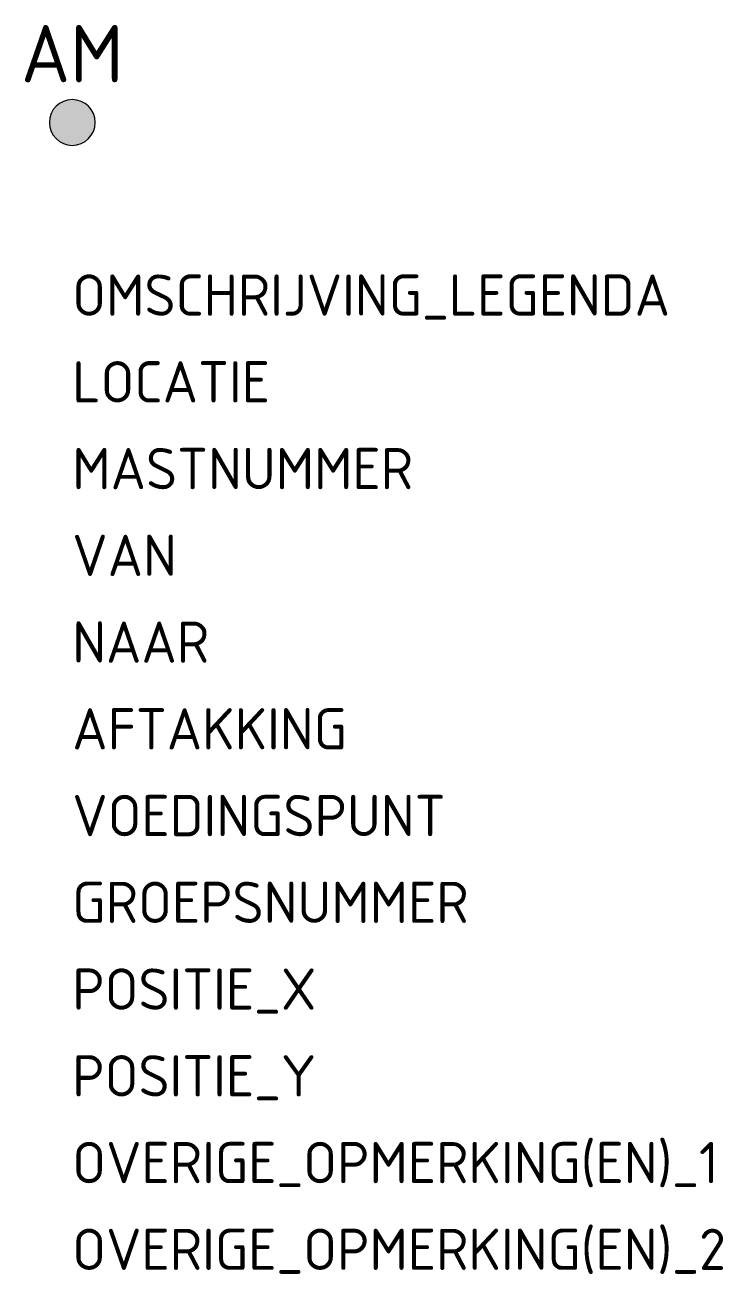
# Model space of a CAD drawing. Extents: x -2.1 to 28.4, y -50.2 to 4.3.
import ezdxf
from ezdxf.enums import TextEntityAlignment as Align

# ---------------------------------------------------------------- set-up
doc = ezdxf.new("R2010")
doc.units = 0
doc.styles.add('NLCS-ISO', font='NLCS-ISO.ttf')

msp = doc.modelspace()

# ---------------------------------------------------------------- hatches: boundary and pattern name
h = msp.add_hatch(color=256)
h.dxf.hatch_style = 1
edge = h.paths.add_edge_path()
edge.add_arc((0, 0), 1, 180, 360)
edge.add_arc((0, 0), 1, 0, 180)

# ---------------------------------------------------------------- linework, layer by layer
at = {"flags": 128}
msp.add_lwpolyline([(-1, 0, 1), (1, 0, 1)], format="xyb", close=True, dxfattribs=at)

# ---------------------------------------------------------------- texts
at = {"style": 'NLCS-ISO'}
msp.add_attdef('AM', text='AFTAKMOF', height=2.5, dxfattribs=at).set_placement((0, 3), align=Align.MIDDLE)
at = {"style": 'NLCS-ISO', "flags": 1}
for tag, p, s in [('OMSCHRIJVING_LEGENDA', (0, -8.431), 'Aftakmof'), ('LOCATIE', (0, -12.215), ''), ('MASTNUMMER', (0, -16), ''), ('VAN', (0, -19.784), ''), ('NAAR', (0, -23.569), ''), ('AFTAKKING', (0, -27.353), ''), ('VOEDINGSPUNT', (0, -31.138), ''), ('GROEPSNUMMER', (0, -34.922), ''), ('POSITIE_X', (0, -38.707), ''), ('POSITIE_Y', (0, -42.491), ''), ('OVERIGE_OPMERKING(EN)_2', (0, -50.06), '')]:
    msp.add_attdef(tag, p, s, height=1.8, dxfattribs=at)
at = {"style": 'NLCS-ISO'}
msp.add_attdef('OVERIGE_OPMERKING(EN)_1', (0, -46.276), '', height=1.8, dxfattribs=at)

doc.saveas('drawing.dxf')
